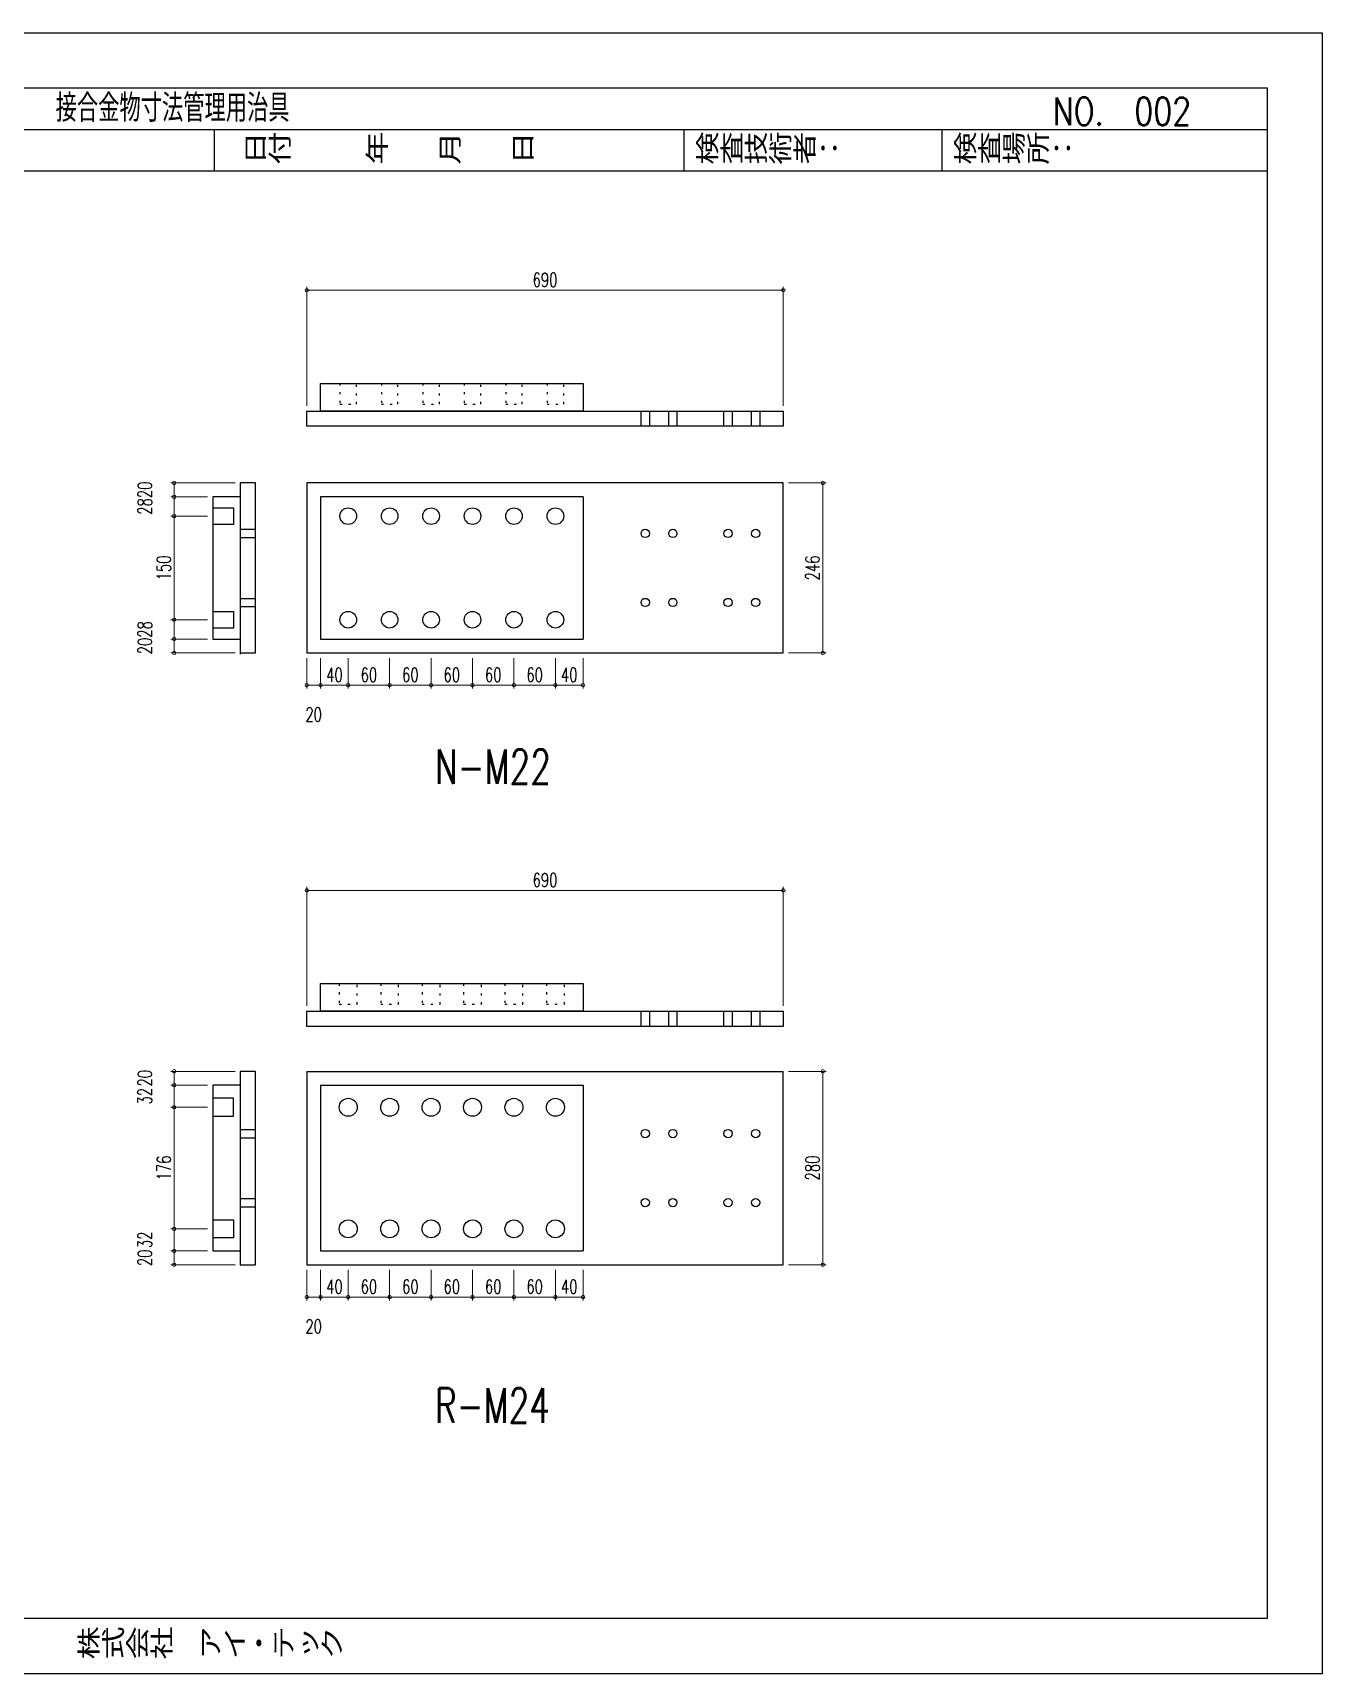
# Model space of a CAD drawing. Header units: millimetres. Extents: x 0 to 18796, y -11 to 7128.
# Drawn here: x 16929 to 18796, y 4763 to 7128 of the extents above; entities that cross this region are included whole.
import ezdxf

# ---------------------------------------------------------------- set-up
doc = ezdxf.new("R2010")
doc.units = ezdxf.units.MM
doc.header["$LTSCALE"] = 5
doc.linetypes.add('DOT', pattern=[2.5, 0.625, -1.875])
doc.layers.get('0').update_dxf_attribs({"color": 255})
doc.layers.get('DEFPOINTS').update_dxf_attribs({"color": 9})
for name, color, linetype in [('01', 7, 'Continuous'), ('LAYER6', 7, 'Continuous'), ('寸法', 4, 'Continuous'), ('溶接', 241, 'Continuous'), ('金物', 142, 'Continuous')]:
    doc.layers.add(name, color=color, linetype=linetype)
doc.styles.add('KANJI', font='simplex.shx', dxfattribs={"width": 0.7, "bigfont": 'extfont2.shx'})
doc.styles.get("Standard").update_dxf_attribs({"font": 'simplex.shx', "width": 0.7, "height": 2.5, "bigfont": '@extfont2.shx'})
doc.styles.add('SUNPOU', font='simplex.shx', dxfattribs={"width": 0.7, "bigfont": 'extfont2.shx'})
doc.styles.add('SUNPOU2', font='simplex.shx', dxfattribs={"width": 0.7, "height": 50, "bigfont": 'extfont2.shx'})
doc.dimstyles.new('S5', dxfattribs={"dimscale": 5, "dimtxt": 4, "dimasz": 1, "dimexe": 1, "dimexo": 1.5, "dimgap": 1, "dimtad": 1, "dimtxsty": 'KANJI', "dimblk": 'ORIGIN', "dimcen": 0, "dimclrd": 256, "dimclre": 256, "dimclrt": 256, "dimadec": 0, "dimazin": 0, "dimtfac": 1, "dimtmove": 2, "dimatfit": 2, "dimfxl": 1, "dimtolj": 2, "dimlwd": 5, "dimlwe": 5, "dimarcsym": 0})

# ---------------------------------------------------------------- blocks, each defined once
blk = doc.blocks.new('_Origin')
at = {"color": 0, "linetype": 'ByBlock', "lineweight": -2}
blk.add_line((0, 0), (-1, 0), dxfattribs=at)
blk.add_circle((0, 0), 0.5, dxfattribs=at)
blk = doc.blocks.new('*D424')
at = {"layer": 'DEFPOINTS', "color": 0, "transparency": 16777216}
for p in [(18015.5, 6476.1), (18015.5, 6230.1), (18072.8, 6230.1)]:
    blk.add_point(p, dxfattribs=at)
at = {"layer": '寸法', "linetype": 'Continuous', "lineweight": 5, "transparency": 16777216}
for p, q in [((18023, 6476.1), (18077.8, 6476.1)), ((18072.8, 6471.1), (18072.8, 6235.1)), ((18023, 6230.1), (18077.8, 6230.1))]:
    blk.add_line(p, q, dxfattribs=at)
at = {"layer": '寸法', "lineweight": 5, "transparency": 16777216, "xscale": 5, "yscale": 5, "zscale": 5}
for p, rotation in [((18072.8, 6476.1), 90), ((18072.8, 6230.1), 270)]:
    blk.add_blockref('_Origin', p, dxfattribs=dict(at, rotation=rotation))
at = {"layer": '寸法', "linetype": 'Continuous', "transparency": 16777216, "insert": (18057.8, 6353.1), "char_height": 20, "attachment_point": 5, "rotation": 90, "style": 'KANJI'}
blk.add_mtext('\\A2;246', dxfattribs=at)
blk = doc.blocks.new('*D425')
at = {"layer": 'DEFPOINTS', "color": 0, "transparency": 16777216}
for p in [(18015.5, 6755.1), (17325.5, 6580.2), (18015.5, 6580.2)]:
    blk.add_point(p, dxfattribs=at)
at = {"layer": '寸法', "linetype": 'Continuous', "lineweight": 5, "transparency": 16777216}
for p, q in [((17325.5, 6587.7), (17325.5, 6760.1)), ((17330.5, 6755.1), (18010.5, 6755.1)), ((18015.5, 6587.7), (18015.5, 6760.1))]:
    blk.add_line(p, q, dxfattribs=at)
at = {"layer": '寸法', "lineweight": 5, "transparency": 16777216, "xscale": 5, "yscale": 5, "zscale": 5, "rotation": 180}
blk.add_blockref('_Origin', (17325.5, 6755.1), dxfattribs=at)
at = {"layer": '寸法', "lineweight": 5, "transparency": 16777216, "xscale": 5, "yscale": 5, "zscale": 5}
blk.add_blockref('_Origin', (18015.5, 6755.1), dxfattribs=at)
at = {"layer": '寸法', "linetype": 'Continuous', "transparency": 16777216, "insert": (17670.5, 6770.1), "char_height": 20, "attachment_point": 5, "style": 'KANJI'}
blk.add_mtext('\\A2;690', dxfattribs=at)
blk = doc.blocks.new('*D426')
at = {"layer": 'DEFPOINTS', "color": 0, "transparency": 16777216}
for p in [(17133.5, 6250.1), (17189.3, 6250.1), (17229.3, 6230.1)]:
    blk.add_point(p, dxfattribs=at)
at = {"layer": '寸法', "linetype": 'Continuous', "lineweight": 5, "transparency": 16777216}
for p, q in [((17181.8, 6250.1), (17128.5, 6250.1)), ((17133.5, 6235.1), (17133.5, 6245.1)), ((17221.8, 6230.1), (17128.5, 6230.1))]:
    blk.add_line(p, q, dxfattribs=at)
at = {"layer": '寸法', "lineweight": 5, "transparency": 16777216, "xscale": 5, "yscale": 5, "zscale": 5}
for p, rotation in [((17133.5, 6250.1), 90), ((17133.5, 6230.1), 270)]:
    blk.add_blockref('_Origin', p, dxfattribs=dict(at, rotation=rotation))
at = {"layer": '寸法', "linetype": 'Continuous', "transparency": 16777216, "insert": (17091, 6240.1), "char_height": 20, "attachment_point": 5, "rotation": 90, "style": 'KANJI'}
blk.add_mtext('\\A2;20', dxfattribs=at)
blk = doc.blocks.new('*D427')
at = {"layer": 'DEFPOINTS', "color": 0, "transparency": 16777216}
for p in [(17133.5, 6278.1), (17189.3, 6278.1), (17189.3, 6250.1)]:
    blk.add_point(p, dxfattribs=at)
at = {"layer": '寸法', "linetype": 'Continuous', "lineweight": 5, "transparency": 16777216}
for p, q in [((17181.8, 6278.1), (17128.5, 6278.1)), ((17133.5, 6255.1), (17133.5, 6273.1)), ((17181.8, 6250.1), (17128.5, 6250.1))]:
    blk.add_line(p, q, dxfattribs=at)
at = {"layer": '寸法', "lineweight": 5, "transparency": 16777216, "xscale": 5, "yscale": 5, "zscale": 5}
for p, rotation in [((17133.5, 6278.1), 90), ((17133.5, 6250.1), 270)]:
    blk.add_blockref('_Origin', p, dxfattribs=dict(at, rotation=rotation))
at = {"layer": '寸法', "linetype": 'Continuous', "transparency": 16777216, "insert": (17091, 6264.1), "char_height": 20, "attachment_point": 5, "rotation": 90, "style": 'KANJI'}
blk.add_mtext('\\A2;28', dxfattribs=at)
blk = doc.blocks.new('*D428')
at = {"layer": 'DEFPOINTS', "color": 0, "transparency": 16777216}
for p in [(17133.5, 6428.1), (17189.3, 6428.1), (17189.3, 6278.1)]:
    blk.add_point(p, dxfattribs=at)
at = {"layer": '寸法', "linetype": 'Continuous', "lineweight": 5, "transparency": 16777216}
for p, q in [((17181.8, 6428.1), (17128.5, 6428.1)), ((17133.5, 6283.1), (17133.5, 6423.1)), ((17181.8, 6278.1), (17128.5, 6278.1))]:
    blk.add_line(p, q, dxfattribs=at)
at = {"layer": '寸法', "lineweight": 5, "transparency": 16777216, "xscale": 5, "yscale": 5, "zscale": 5}
for p, rotation in [((17133.5, 6428.1), 90), ((17133.5, 6278.1), 270)]:
    blk.add_blockref('_Origin', p, dxfattribs=dict(at, rotation=rotation))
at = {"layer": '寸法', "linetype": 'Continuous', "transparency": 16777216, "insert": (17118.5, 6353.1), "char_height": 20, "attachment_point": 5, "rotation": 90, "style": 'KANJI'}
blk.add_mtext('\\A2;150', dxfattribs=at)
blk = doc.blocks.new('*D429')
at = {"layer": 'DEFPOINTS', "color": 0, "transparency": 16777216}
for p in [(17133.5, 6456.1), (17189.3, 6456.1), (17189.3, 6428.1)]:
    blk.add_point(p, dxfattribs=at)
at = {"layer": '寸法', "linetype": 'Continuous', "lineweight": 5, "transparency": 16777216}
for p, q in [((17181.8, 6456.1), (17128.5, 6456.1)), ((17133.5, 6433.1), (17133.5, 6451.1)), ((17181.8, 6428.1), (17128.5, 6428.1))]:
    blk.add_line(p, q, dxfattribs=at)
at = {"layer": '寸法', "lineweight": 5, "transparency": 16777216, "xscale": 5, "yscale": 5, "zscale": 5}
for p, rotation in [((17133.5, 6456.1), 90), ((17133.5, 6428.1), 270)]:
    blk.add_blockref('_Origin', p, dxfattribs=dict(at, rotation=rotation))
at = {"layer": '寸法', "linetype": 'Continuous', "transparency": 16777216, "insert": (17091, 6442.1), "char_height": 20, "attachment_point": 5, "rotation": 90, "style": 'KANJI'}
blk.add_mtext('\\A2;28', dxfattribs=at)
blk = doc.blocks.new('*D430')
at = {"layer": 'DEFPOINTS', "color": 0, "transparency": 16777216}
for p in [(17133.5, 6476.1), (17229.3, 6476.1), (17189.3, 6456.1)]:
    blk.add_point(p, dxfattribs=at)
at = {"layer": '寸法', "linetype": 'Continuous', "lineweight": 5, "transparency": 16777216}
for p, q in [((17221.8, 6476.1), (17128.5, 6476.1)), ((17133.5, 6461.1), (17133.5, 6471.1)), ((17181.8, 6456.1), (17128.5, 6456.1))]:
    blk.add_line(p, q, dxfattribs=at)
at = {"layer": '寸法', "lineweight": 5, "transparency": 16777216, "xscale": 5, "yscale": 5, "zscale": 5}
for p, rotation in [((17133.5, 6476.1), 90), ((17133.5, 6456.1), 270)]:
    blk.add_blockref('_Origin', p, dxfattribs=dict(at, rotation=rotation))
at = {"layer": '寸法', "linetype": 'Continuous', "transparency": 16777216, "insert": (17091, 6466.1), "char_height": 20, "attachment_point": 5, "rotation": 90, "style": 'KANJI'}
blk.add_mtext('\\A2;20', dxfattribs=at)
blk = doc.blocks.new('*D431')
at = {"layer": 'DEFPOINTS', "color": 0, "transparency": 16777216}
for p in [(17345.5, 6230.1), (17385.5, 6230.1), (17385.5, 6183.4)]:
    blk.add_point(p, dxfattribs=at)
at = {"layer": '寸法', "linetype": 'Continuous', "lineweight": 5, "transparency": 16777216}
for p, q in [((17345.5, 6222.6), (17345.5, 6178.4)), ((17385.5, 6222.6), (17385.5, 6178.4)), ((17350.5, 6183.4), (17380.5, 6183.4))]:
    blk.add_line(p, q, dxfattribs=at)
at = {"layer": '寸法', "lineweight": 5, "transparency": 16777216, "xscale": 5, "yscale": 5, "zscale": 5, "rotation": 180}
blk.add_blockref('_Origin', (17345.5, 6183.4), dxfattribs=at)
at = {"layer": '寸法', "lineweight": 5, "transparency": 16777216, "xscale": 5, "yscale": 5, "zscale": 5}
blk.add_blockref('_Origin', (17385.5, 6183.4), dxfattribs=at)
at = {"layer": '寸法', "linetype": 'Continuous', "transparency": 16777216, "insert": (17365.5, 6198.4), "char_height": 20, "attachment_point": 5, "style": 'KANJI'}
blk.add_mtext('\\A2;40', dxfattribs=at)
blk = doc.blocks.new('*D432')
at = {"layer": 'DEFPOINTS', "color": 0, "transparency": 16777216}
for p in [(17385.5, 6230.1), (17445.5, 6230.1), (17445.5, 6183.4)]:
    blk.add_point(p, dxfattribs=at)
at = {"layer": '寸法', "linetype": 'Continuous', "lineweight": 5, "transparency": 16777216}
for p, q in [((17385.5, 6222.6), (17385.5, 6178.4)), ((17445.5, 6222.6), (17445.5, 6178.4)), ((17390.5, 6183.4), (17440.5, 6183.4))]:
    blk.add_line(p, q, dxfattribs=at)
at = {"layer": '寸法', "lineweight": 5, "transparency": 16777216, "xscale": 5, "yscale": 5, "zscale": 5, "rotation": 180}
blk.add_blockref('_Origin', (17385.5, 6183.4), dxfattribs=at)
at = {"layer": '寸法', "lineweight": 5, "transparency": 16777216, "xscale": 5, "yscale": 5, "zscale": 5}
blk.add_blockref('_Origin', (17445.5, 6183.4), dxfattribs=at)
at = {"layer": '寸法', "linetype": 'Continuous', "transparency": 16777216, "insert": (17415.5, 6198.4), "char_height": 20, "attachment_point": 5, "style": 'KANJI'}
blk.add_mtext('\\A2;60', dxfattribs=at)
blk = doc.blocks.new('*D433')
at = {"layer": 'DEFPOINTS', "color": 0, "transparency": 16777216}
for p in [(17445.5, 6230.1), (17505.5, 6230.1), (17505.5, 6183.4)]:
    blk.add_point(p, dxfattribs=at)
at = {"layer": '寸法', "linetype": 'Continuous', "lineweight": 5, "transparency": 16777216}
for p, q in [((17445.5, 6222.6), (17445.5, 6178.4)), ((17505.5, 6222.6), (17505.5, 6178.4)), ((17450.5, 6183.4), (17500.5, 6183.4))]:
    blk.add_line(p, q, dxfattribs=at)
at = {"layer": '寸法', "lineweight": 5, "transparency": 16777216, "xscale": 5, "yscale": 5, "zscale": 5, "rotation": 180}
blk.add_blockref('_Origin', (17445.5, 6183.4), dxfattribs=at)
at = {"layer": '寸法', "lineweight": 5, "transparency": 16777216, "xscale": 5, "yscale": 5, "zscale": 5}
blk.add_blockref('_Origin', (17505.5, 6183.4), dxfattribs=at)
at = {"layer": '寸法', "linetype": 'Continuous', "transparency": 16777216, "insert": (17475.5, 6198.4), "char_height": 20, "attachment_point": 5, "style": 'KANJI'}
blk.add_mtext('\\A2;60', dxfattribs=at)
blk = doc.blocks.new('*D434')
at = {"layer": 'DEFPOINTS', "color": 0, "transparency": 16777216}
for p in [(17505.5, 6230.1), (17565.5, 6230.1), (17565.5, 6183.4)]:
    blk.add_point(p, dxfattribs=at)
at = {"layer": '寸法', "linetype": 'Continuous', "lineweight": 5, "transparency": 16777216}
for p, q in [((17505.5, 6222.6), (17505.5, 6178.4)), ((17565.5, 6222.6), (17565.5, 6178.4)), ((17510.5, 6183.4), (17560.5, 6183.4))]:
    blk.add_line(p, q, dxfattribs=at)
at = {"layer": '寸法', "lineweight": 5, "transparency": 16777216, "xscale": 5, "yscale": 5, "zscale": 5, "rotation": 180}
blk.add_blockref('_Origin', (17505.5, 6183.4), dxfattribs=at)
at = {"layer": '寸法', "lineweight": 5, "transparency": 16777216, "xscale": 5, "yscale": 5, "zscale": 5}
blk.add_blockref('_Origin', (17565.5, 6183.4), dxfattribs=at)
at = {"layer": '寸法', "linetype": 'Continuous', "transparency": 16777216, "insert": (17535.5, 6198.4), "char_height": 20, "attachment_point": 5, "style": 'KANJI'}
blk.add_mtext('\\A2;60', dxfattribs=at)
blk = doc.blocks.new('*D435')
at = {"layer": 'DEFPOINTS', "color": 0, "transparency": 16777216}
for p in [(17565.5, 6230.1), (17625.5, 6230.1), (17625.5, 6183.4)]:
    blk.add_point(p, dxfattribs=at)
at = {"layer": '寸法', "linetype": 'Continuous', "lineweight": 5, "transparency": 16777216}
for p, q in [((17565.5, 6222.6), (17565.5, 6178.4)), ((17625.5, 6222.6), (17625.5, 6178.4)), ((17570.5, 6183.4), (17620.5, 6183.4))]:
    blk.add_line(p, q, dxfattribs=at)
at = {"layer": '寸法', "lineweight": 5, "transparency": 16777216, "xscale": 5, "yscale": 5, "zscale": 5, "rotation": 180}
blk.add_blockref('_Origin', (17565.5, 6183.4), dxfattribs=at)
at = {"layer": '寸法', "lineweight": 5, "transparency": 16777216, "xscale": 5, "yscale": 5, "zscale": 5}
blk.add_blockref('_Origin', (17625.5, 6183.4), dxfattribs=at)
at = {"layer": '寸法', "linetype": 'Continuous', "transparency": 16777216, "insert": (17595.5, 6198.4), "char_height": 20, "attachment_point": 5, "style": 'KANJI'}
blk.add_mtext('\\A2;60', dxfattribs=at)
blk = doc.blocks.new('*D436')
at = {"layer": 'DEFPOINTS', "color": 0, "transparency": 16777216}
for p in [(17625.5, 6230.1), (17685.5, 6230.1), (17685.5, 6183.4)]:
    blk.add_point(p, dxfattribs=at)
at = {"layer": '寸法', "linetype": 'Continuous', "lineweight": 5, "transparency": 16777216}
for p, q in [((17625.5, 6222.6), (17625.5, 6178.4)), ((17685.5, 6222.6), (17685.5, 6178.4)), ((17630.5, 6183.4), (17680.5, 6183.4))]:
    blk.add_line(p, q, dxfattribs=at)
at = {"layer": '寸法', "lineweight": 5, "transparency": 16777216, "xscale": 5, "yscale": 5, "zscale": 5, "rotation": 180}
blk.add_blockref('_Origin', (17625.5, 6183.4), dxfattribs=at)
at = {"layer": '寸法', "lineweight": 5, "transparency": 16777216, "xscale": 5, "yscale": 5, "zscale": 5}
blk.add_blockref('_Origin', (17685.5, 6183.4), dxfattribs=at)
at = {"layer": '寸法', "linetype": 'Continuous', "transparency": 16777216, "insert": (17655.5, 6198.4), "char_height": 20, "attachment_point": 5, "style": 'KANJI'}
blk.add_mtext('\\A2;60', dxfattribs=at)
blk = doc.blocks.new('*D437')
at = {"layer": 'DEFPOINTS', "color": 0, "transparency": 16777216}
for p in [(17685.5, 6230.1), (17725.5, 6230.1), (17725.5, 6183.4)]:
    blk.add_point(p, dxfattribs=at)
at = {"layer": '寸法', "linetype": 'Continuous', "lineweight": 5, "transparency": 16777216}
for p, q in [((17685.5, 6222.6), (17685.5, 6178.4)), ((17725.5, 6222.6), (17725.5, 6178.4)), ((17690.5, 6183.4), (17720.5, 6183.4))]:
    blk.add_line(p, q, dxfattribs=at)
at = {"layer": '寸法', "lineweight": 5, "transparency": 16777216, "xscale": 5, "yscale": 5, "zscale": 5, "rotation": 180}
blk.add_blockref('_Origin', (17685.5, 6183.4), dxfattribs=at)
at = {"layer": '寸法', "lineweight": 5, "transparency": 16777216, "xscale": 5, "yscale": 5, "zscale": 5}
blk.add_blockref('_Origin', (17725.5, 6183.4), dxfattribs=at)
at = {"layer": '寸法', "linetype": 'Continuous', "transparency": 16777216, "insert": (17705.5, 6198.4), "char_height": 20, "attachment_point": 5, "style": 'KANJI'}
blk.add_mtext('\\A2;40', dxfattribs=at)
blk = doc.blocks.new('*D438')
at = {"layer": 'DEFPOINTS', "color": 0, "transparency": 16777216}
for p in [(17325.5, 6230.1), (17345.5, 6230.1), (17345.5, 6183.4)]:
    blk.add_point(p, dxfattribs=at)
at = {"layer": '寸法', "linetype": 'Continuous', "lineweight": 5, "transparency": 16777216}
for p, q in [((17325.5, 6222.6), (17325.5, 6178.4)), ((17345.5, 6222.6), (17345.5, 6178.4)), ((17330.5, 6183.4), (17340.5, 6183.4))]:
    blk.add_line(p, q, dxfattribs=at)
at = {"layer": '寸法', "lineweight": 5, "transparency": 16777216, "xscale": 5, "yscale": 5, "zscale": 5, "rotation": 180}
blk.add_blockref('_Origin', (17325.5, 6183.4), dxfattribs=at)
at = {"layer": '寸法', "lineweight": 5, "transparency": 16777216, "xscale": 5, "yscale": 5, "zscale": 5}
blk.add_blockref('_Origin', (17345.5, 6183.4), dxfattribs=at)
at = {"layer": '寸法', "linetype": 'Continuous', "transparency": 16777216, "insert": (17335.5, 6140.9), "char_height": 20, "attachment_point": 5, "style": 'KANJI'}
blk.add_mtext('\\A2;20', dxfattribs=at)
blk = doc.blocks.new('*D439')
at = {"layer": 'DEFPOINTS', "color": 0, "transparency": 16777216}
for p in [(17345.5, 5344.3), (17385.5, 5344.3), (17385.5, 5297.6)]:
    blk.add_point(p, dxfattribs=at)
at = {"layer": '寸法', "linetype": 'Continuous', "lineweight": 5, "transparency": 16777216}
for p, q in [((17345.5, 5336.8), (17345.5, 5292.6)), ((17385.5, 5336.8), (17385.5, 5292.6)), ((17350.5, 5297.6), (17380.5, 5297.6))]:
    blk.add_line(p, q, dxfattribs=at)
at = {"layer": '寸法', "lineweight": 5, "transparency": 16777216, "xscale": 5, "yscale": 5, "zscale": 5, "rotation": 180}
blk.add_blockref('_Origin', (17345.5, 5297.6), dxfattribs=at)
at = {"layer": '寸法', "lineweight": 5, "transparency": 16777216, "xscale": 5, "yscale": 5, "zscale": 5}
blk.add_blockref('_Origin', (17385.5, 5297.6), dxfattribs=at)
at = {"layer": '寸法', "linetype": 'Continuous', "transparency": 16777216, "insert": (17365.5, 5312.6), "char_height": 20, "attachment_point": 5, "style": 'KANJI'}
blk.add_mtext('\\A2;40', dxfattribs=at)
blk = doc.blocks.new('*D440')
at = {"layer": 'DEFPOINTS', "color": 0, "transparency": 16777216}
for p in [(17385.5, 5344.3), (17445.5, 5344.3), (17445.5, 5297.6)]:
    blk.add_point(p, dxfattribs=at)
at = {"layer": '寸法', "linetype": 'Continuous', "lineweight": 5, "transparency": 16777216}
for p, q in [((17385.5, 5336.8), (17385.5, 5292.6)), ((17445.5, 5336.8), (17445.5, 5292.6)), ((17390.5, 5297.6), (17440.5, 5297.6))]:
    blk.add_line(p, q, dxfattribs=at)
at = {"layer": '寸法', "lineweight": 5, "transparency": 16777216, "xscale": 5, "yscale": 5, "zscale": 5, "rotation": 180}
blk.add_blockref('_Origin', (17385.5, 5297.6), dxfattribs=at)
at = {"layer": '寸法', "lineweight": 5, "transparency": 16777216, "xscale": 5, "yscale": 5, "zscale": 5}
blk.add_blockref('_Origin', (17445.5, 5297.6), dxfattribs=at)
at = {"layer": '寸法', "linetype": 'Continuous', "transparency": 16777216, "insert": (17415.5, 5312.6), "char_height": 20, "attachment_point": 5, "style": 'KANJI'}
blk.add_mtext('\\A2;60', dxfattribs=at)
blk = doc.blocks.new('*D441')
at = {"layer": 'DEFPOINTS', "color": 0, "transparency": 16777216}
for p in [(17445.5, 5344.3), (17505.5, 5344.3), (17505.5, 5297.6)]:
    blk.add_point(p, dxfattribs=at)
at = {"layer": '寸法', "linetype": 'Continuous', "lineweight": 5, "transparency": 16777216}
for p, q in [((17445.5, 5336.8), (17445.5, 5292.6)), ((17505.5, 5336.8), (17505.5, 5292.6)), ((17450.5, 5297.6), (17500.5, 5297.6))]:
    blk.add_line(p, q, dxfattribs=at)
at = {"layer": '寸法', "lineweight": 5, "transparency": 16777216, "xscale": 5, "yscale": 5, "zscale": 5, "rotation": 180}
blk.add_blockref('_Origin', (17445.5, 5297.6), dxfattribs=at)
at = {"layer": '寸法', "lineweight": 5, "transparency": 16777216, "xscale": 5, "yscale": 5, "zscale": 5}
blk.add_blockref('_Origin', (17505.5, 5297.6), dxfattribs=at)
at = {"layer": '寸法', "linetype": 'Continuous', "transparency": 16777216, "insert": (17475.5, 5312.6), "char_height": 20, "attachment_point": 5, "style": 'KANJI'}
blk.add_mtext('\\A2;60', dxfattribs=at)
blk = doc.blocks.new('*D442')
at = {"layer": 'DEFPOINTS', "color": 0, "transparency": 16777216}
for p in [(17505.5, 5344.3), (17565.5, 5344.3), (17565.5, 5297.6)]:
    blk.add_point(p, dxfattribs=at)
at = {"layer": '寸法', "linetype": 'Continuous', "lineweight": 5, "transparency": 16777216}
for p, q in [((17505.5, 5336.8), (17505.5, 5292.6)), ((17565.5, 5336.8), (17565.5, 5292.6)), ((17510.5, 5297.6), (17560.5, 5297.6))]:
    blk.add_line(p, q, dxfattribs=at)
at = {"layer": '寸法', "lineweight": 5, "transparency": 16777216, "xscale": 5, "yscale": 5, "zscale": 5, "rotation": 180}
blk.add_blockref('_Origin', (17505.5, 5297.6), dxfattribs=at)
at = {"layer": '寸法', "lineweight": 5, "transparency": 16777216, "xscale": 5, "yscale": 5, "zscale": 5}
blk.add_blockref('_Origin', (17565.5, 5297.6), dxfattribs=at)
at = {"layer": '寸法', "linetype": 'Continuous', "transparency": 16777216, "insert": (17535.5, 5312.6), "char_height": 20, "attachment_point": 5, "style": 'KANJI'}
blk.add_mtext('\\A2;60', dxfattribs=at)
blk = doc.blocks.new('*D443')
at = {"layer": 'DEFPOINTS', "color": 0, "transparency": 16777216}
for p in [(17565.5, 5344.3), (17625.5, 5344.3), (17625.5, 5297.6)]:
    blk.add_point(p, dxfattribs=at)
at = {"layer": '寸法', "linetype": 'Continuous', "lineweight": 5, "transparency": 16777216}
for p, q in [((17565.5, 5336.8), (17565.5, 5292.6)), ((17625.5, 5336.8), (17625.5, 5292.6)), ((17570.5, 5297.6), (17620.5, 5297.6))]:
    blk.add_line(p, q, dxfattribs=at)
at = {"layer": '寸法', "lineweight": 5, "transparency": 16777216, "xscale": 5, "yscale": 5, "zscale": 5, "rotation": 180}
blk.add_blockref('_Origin', (17565.5, 5297.6), dxfattribs=at)
at = {"layer": '寸法', "lineweight": 5, "transparency": 16777216, "xscale": 5, "yscale": 5, "zscale": 5}
blk.add_blockref('_Origin', (17625.5, 5297.6), dxfattribs=at)
at = {"layer": '寸法', "linetype": 'Continuous', "transparency": 16777216, "insert": (17595.5, 5312.6), "char_height": 20, "attachment_point": 5, "style": 'KANJI'}
blk.add_mtext('\\A2;60', dxfattribs=at)
blk = doc.blocks.new('*D444')
at = {"layer": 'DEFPOINTS', "color": 0, "transparency": 16777216}
for p in [(17625.5, 5344.3), (17685.5, 5344.3), (17685.5, 5297.6)]:
    blk.add_point(p, dxfattribs=at)
at = {"layer": '寸法', "linetype": 'Continuous', "lineweight": 5, "transparency": 16777216}
for p, q in [((17625.5, 5336.8), (17625.5, 5292.6)), ((17685.5, 5336.8), (17685.5, 5292.6)), ((17630.5, 5297.6), (17680.5, 5297.6))]:
    blk.add_line(p, q, dxfattribs=at)
at = {"layer": '寸法', "lineweight": 5, "transparency": 16777216, "xscale": 5, "yscale": 5, "zscale": 5, "rotation": 180}
blk.add_blockref('_Origin', (17625.5, 5297.6), dxfattribs=at)
at = {"layer": '寸法', "lineweight": 5, "transparency": 16777216, "xscale": 5, "yscale": 5, "zscale": 5}
blk.add_blockref('_Origin', (17685.5, 5297.6), dxfattribs=at)
at = {"layer": '寸法', "linetype": 'Continuous', "transparency": 16777216, "insert": (17655.5, 5312.6), "char_height": 20, "attachment_point": 5, "style": 'KANJI'}
blk.add_mtext('\\A2;60', dxfattribs=at)
blk = doc.blocks.new('*D445')
at = {"layer": 'DEFPOINTS', "color": 0, "transparency": 16777216}
for p in [(17685.5, 5344.3), (17725.5, 5344.3), (17725.5, 5297.6)]:
    blk.add_point(p, dxfattribs=at)
at = {"layer": '寸法', "linetype": 'Continuous', "lineweight": 5, "transparency": 16777216}
for p, q in [((17685.5, 5336.8), (17685.5, 5292.6)), ((17725.5, 5336.8), (17725.5, 5292.6)), ((17690.5, 5297.6), (17720.5, 5297.6))]:
    blk.add_line(p, q, dxfattribs=at)
at = {"layer": '寸法', "lineweight": 5, "transparency": 16777216, "xscale": 5, "yscale": 5, "zscale": 5, "rotation": 180}
blk.add_blockref('_Origin', (17685.5, 5297.6), dxfattribs=at)
at = {"layer": '寸法', "lineweight": 5, "transparency": 16777216, "xscale": 5, "yscale": 5, "zscale": 5}
blk.add_blockref('_Origin', (17725.5, 5297.6), dxfattribs=at)
at = {"layer": '寸法', "linetype": 'Continuous', "transparency": 16777216, "insert": (17705.5, 5312.6), "char_height": 20, "attachment_point": 5, "style": 'KANJI'}
blk.add_mtext('\\A2;40', dxfattribs=at)
blk = doc.blocks.new('*D446')
at = {"layer": 'DEFPOINTS', "color": 0, "transparency": 16777216}
for p in [(17325.5, 5344.3), (17345.5, 5344.3), (17345.5, 5297.6)]:
    blk.add_point(p, dxfattribs=at)
at = {"layer": '寸法', "linetype": 'Continuous', "lineweight": 5, "transparency": 16777216}
for p, q in [((17325.5, 5336.8), (17325.5, 5292.6)), ((17345.5, 5336.8), (17345.5, 5292.6)), ((17330.5, 5297.6), (17340.5, 5297.6))]:
    blk.add_line(p, q, dxfattribs=at)
at = {"layer": '寸法', "lineweight": 5, "transparency": 16777216, "xscale": 5, "yscale": 5, "zscale": 5, "rotation": 180}
blk.add_blockref('_Origin', (17325.5, 5297.6), dxfattribs=at)
at = {"layer": '寸法', "lineweight": 5, "transparency": 16777216, "xscale": 5, "yscale": 5, "zscale": 5}
blk.add_blockref('_Origin', (17345.5, 5297.6), dxfattribs=at)
at = {"layer": '寸法', "linetype": 'Continuous', "transparency": 16777216, "insert": (17335.5, 5255.1), "char_height": 20, "attachment_point": 5, "style": 'KANJI'}
blk.add_mtext('\\A2;20', dxfattribs=at)
blk = doc.blocks.new('*D456')
at = {"layer": 'DEFPOINTS', "color": 0, "transparency": 16777216}
for p in [(18015.5, 5886.3), (17325.5, 5711.4), (18015.5, 5711.4)]:
    blk.add_point(p, dxfattribs=at)
at = {"layer": '寸法', "linetype": 'Continuous', "lineweight": 5, "transparency": 16777216}
for p, q in [((17325.5, 5718.9), (17325.5, 5891.3)), ((18015.5, 5718.9), (18015.5, 5891.3)), ((17330.5, 5886.3), (18010.5, 5886.3))]:
    blk.add_line(p, q, dxfattribs=at)
at = {"layer": '寸法', "lineweight": 5, "transparency": 16777216, "xscale": 5, "yscale": 5, "zscale": 5, "rotation": 180}
blk.add_blockref('_Origin', (17325.5, 5886.3), dxfattribs=at)
at = {"layer": '寸法', "lineweight": 5, "transparency": 16777216, "xscale": 5, "yscale": 5, "zscale": 5}
blk.add_blockref('_Origin', (18015.5, 5886.3), dxfattribs=at)
at = {"layer": '寸法', "linetype": 'Continuous', "transparency": 16777216, "insert": (17670.5, 5901.3), "char_height": 20, "attachment_point": 5, "style": 'KANJI'}
blk.add_mtext('\\A2;690', dxfattribs=at)
blk = doc.blocks.new('*D458')
at = {"layer": 'DEFPOINTS', "color": 0, "transparency": 16777216}
for p in [(18015.5, 5624.3), (18015.5, 5344.3), (18072.8, 5344.3)]:
    blk.add_point(p, dxfattribs=at)
at = {"layer": '寸法', "linetype": 'Continuous', "lineweight": 5, "transparency": 16777216}
for p, q in [((18023, 5624.3), (18077.8, 5624.3)), ((18072.8, 5619.3), (18072.8, 5349.3)), ((18023, 5344.3), (18077.8, 5344.3))]:
    blk.add_line(p, q, dxfattribs=at)
at = {"layer": '寸法', "lineweight": 5, "transparency": 16777216, "xscale": 5, "yscale": 5, "zscale": 5}
for p, rotation in [((18072.8, 5624.3), 90), ((18072.8, 5344.3), 270)]:
    blk.add_blockref('_Origin', p, dxfattribs=dict(at, rotation=rotation))
at = {"layer": '寸法', "linetype": 'Continuous', "transparency": 16777216, "insert": (18057.8, 5484.3), "char_height": 20, "attachment_point": 5, "rotation": 90, "style": 'KANJI'}
blk.add_mtext('\\A2;280', dxfattribs=at)
blk = doc.blocks.new('*D459')
at = {"layer": 'DEFPOINTS', "color": 0, "transparency": 16777216}
for p in [(17133.5, 5364.3), (17189.3, 5364.3), (17229.3, 5344.3)]:
    blk.add_point(p, dxfattribs=at)
at = {"layer": '寸法', "linetype": 'Continuous', "lineweight": 5, "transparency": 16777216}
for p, q in [((17181.8, 5364.3), (17128.5, 5364.3)), ((17133.5, 5349.3), (17133.5, 5359.3)), ((17221.8, 5344.3), (17128.5, 5344.3))]:
    blk.add_line(p, q, dxfattribs=at)
at = {"layer": '寸法', "lineweight": 5, "transparency": 16777216, "xscale": 5, "yscale": 5, "zscale": 5}
for p, rotation in [((17133.5, 5364.3), 90), ((17133.5, 5344.3), 270)]:
    blk.add_blockref('_Origin', p, dxfattribs=dict(at, rotation=rotation))
at = {"layer": '寸法', "linetype": 'Continuous', "transparency": 16777216, "insert": (17091, 5354.3), "char_height": 20, "attachment_point": 5, "rotation": 90, "style": 'KANJI'}
blk.add_mtext('\\A2;20', dxfattribs=at)
blk = doc.blocks.new('*D460')
at = {"layer": 'DEFPOINTS', "color": 0, "transparency": 16777216}
for p in [(17133.5, 5396.3), (17189.3, 5396.3), (17189.3, 5364.3)]:
    blk.add_point(p, dxfattribs=at)
at = {"layer": '寸法', "linetype": 'Continuous', "lineweight": 5, "transparency": 16777216}
for p, q in [((17181.8, 5396.3), (17128.5, 5396.3)), ((17133.5, 5369.3), (17133.5, 5391.3)), ((17181.8, 5364.3), (17128.5, 5364.3))]:
    blk.add_line(p, q, dxfattribs=at)
at = {"layer": '寸法', "lineweight": 5, "transparency": 16777216, "xscale": 5, "yscale": 5, "zscale": 5}
for p, rotation in [((17133.5, 5396.3), 90), ((17133.5, 5364.3), 270)]:
    blk.add_blockref('_Origin', p, dxfattribs=dict(at, rotation=rotation))
at = {"layer": '寸法', "linetype": 'Continuous', "transparency": 16777216, "insert": (17091, 5380.3), "char_height": 20, "attachment_point": 5, "rotation": 90, "style": 'KANJI'}
blk.add_mtext('\\A2;32', dxfattribs=at)
blk = doc.blocks.new('*D461')
at = {"layer": 'DEFPOINTS', "color": 0, "transparency": 16777216}
for p in [(17133.5, 5572.3), (17189.3, 5572.3), (17189.3, 5396.3)]:
    blk.add_point(p, dxfattribs=at)
at = {"layer": '寸法', "linetype": 'Continuous', "lineweight": 5, "transparency": 16777216}
for p, q in [((17181.8, 5572.3), (17128.5, 5572.3)), ((17133.5, 5401.3), (17133.5, 5567.3)), ((17181.8, 5396.3), (17128.5, 5396.3))]:
    blk.add_line(p, q, dxfattribs=at)
at = {"layer": '寸法', "lineweight": 5, "transparency": 16777216, "xscale": 5, "yscale": 5, "zscale": 5}
for p, rotation in [((17133.5, 5572.3), 90), ((17133.5, 5396.3), 270)]:
    blk.add_blockref('_Origin', p, dxfattribs=dict(at, rotation=rotation))
at = {"layer": '寸法', "linetype": 'Continuous', "transparency": 16777216, "insert": (17118.5, 5484.3), "char_height": 20, "attachment_point": 5, "rotation": 90, "style": 'KANJI'}
blk.add_mtext('\\A2;176', dxfattribs=at)
blk = doc.blocks.new('*D462')
at = {"layer": 'DEFPOINTS', "color": 0, "transparency": 16777216}
for p in [(17133.5, 5604.3), (17189.3, 5604.3), (17189.3, 5572.3)]:
    blk.add_point(p, dxfattribs=at)
at = {"layer": '寸法', "linetype": 'Continuous', "lineweight": 5, "transparency": 16777216}
for p, q in [((17181.8, 5604.3), (17128.5, 5604.3)), ((17133.5, 5577.3), (17133.5, 5599.3)), ((17181.8, 5572.3), (17128.5, 5572.3))]:
    blk.add_line(p, q, dxfattribs=at)
at = {"layer": '寸法', "lineweight": 5, "transparency": 16777216, "xscale": 5, "yscale": 5, "zscale": 5}
for p, rotation in [((17133.5, 5604.3), 90), ((17133.5, 5572.3), 270)]:
    blk.add_blockref('_Origin', p, dxfattribs=dict(at, rotation=rotation))
at = {"layer": '寸法', "linetype": 'Continuous', "transparency": 16777216, "insert": (17091, 5588.3), "char_height": 20, "attachment_point": 5, "rotation": 90, "style": 'KANJI'}
blk.add_mtext('\\A2;32', dxfattribs=at)
blk = doc.blocks.new('*D463')
at = {"layer": 'DEFPOINTS', "color": 0, "transparency": 16777216}
for p in [(17133.5, 5624.3), (17229.3, 5624.3), (17189.3, 5604.3)]:
    blk.add_point(p, dxfattribs=at)
at = {"layer": '寸法', "linetype": 'Continuous', "lineweight": 5, "transparency": 16777216}
for p, q in [((17221.8, 5624.3), (17128.5, 5624.3)), ((17133.5, 5609.3), (17133.5, 5619.3)), ((17181.8, 5604.3), (17128.5, 5604.3))]:
    blk.add_line(p, q, dxfattribs=at)
at = {"layer": '寸法', "lineweight": 5, "transparency": 16777216, "xscale": 5, "yscale": 5, "zscale": 5}
for p, rotation in [((17133.5, 5624.3), 90), ((17133.5, 5604.3), 270)]:
    blk.add_blockref('_Origin', p, dxfattribs=dict(at, rotation=rotation))
at = {"layer": '寸法', "linetype": 'Continuous', "transparency": 16777216, "insert": (17091, 5614.3), "char_height": 20, "attachment_point": 5, "rotation": 90, "style": 'KANJI'}
blk.add_mtext('\\A2;20', dxfattribs=at)

msp = doc.modelspace()

# ---------------------------------------------------------------- linework, layer by layer
at = {"linetype": 'Continuous', "lineweight": -3}
for p, q in [((15512, 6988), (18716, 6988)), ((17192, 6928), (17192, 6988)), ((17872, 6928), (17872, 6988)), ((18245.301, 6928), (18245.301, 6988)), ((15512, 6928), (18716, 6928))]:
    msp.add_line(p, q, dxfattribs=at)
for points in [[(15432, 7128), (18796, 7128), (18796, 4752), (15432, 4752)], [(15512, 7048), (18716, 7048), (18716, 4832), (15512, 4832)]]:
    msp.add_lwpolyline(points, close=True, dxfattribs=at)
at = {"layer": '01', "linetype": 'DOT'}
for p, q in [((17373.532, 6620.211), (17373.532, 6590.211)), ((17397.532, 6590.211), (17397.532, 6620.211)), ((17433.532, 6620.211), (17433.532, 6590.211)), ((17457.532, 6590.211), (17457.532, 6620.211)), ((17493.532, 6620.211), (17493.532, 6590.211)), ((17517.532, 6590.211), (17517.532, 6620.211)), ((17553.532, 6620.211), (17553.532, 6590.211)), ((17577.532, 6590.211), (17577.532, 6620.211)), ((17613.532, 6620.211), (17613.532, 6590.211)), ((17637.532, 6590.211), (17637.532, 6620.211)), ((17673.532, 6620.211), (17673.532, 6590.211)), ((17697.532, 6590.211), (17697.532, 6620.211)), ((17373.532, 6590.211), (17397.532, 6590.211)), ((17433.532, 6590.211), (17457.532, 6590.211)), ((17493.532, 6590.211), (17517.532, 6590.211)), ((17553.532, 6590.211), (17577.532, 6590.211)), ((17613.532, 6590.211), (17637.532, 6590.211)), ((17673.532, 6590.211), (17697.532, 6590.211)), ((17372.532, 5751.393), (17372.532, 5721.393)), ((17398.532, 5721.393), (17398.532, 5751.393)), ((17432.532, 5751.393), (17432.532, 5721.393)), ((17458.532, 5721.393), (17458.532, 5751.393)), ((17492.532, 5751.393), (17492.532, 5721.393)), ((17518.532, 5721.393), (17518.532, 5751.393)), ((17552.532, 5751.393), (17552.532, 5721.393)), ((17578.532, 5721.393), (17578.532, 5751.393)), ((17612.532, 5751.393), (17612.532, 5721.393)), ((17638.532, 5721.393), (17638.532, 5751.393)), ((17672.532, 5751.393), (17672.532, 5721.393)), ((17698.532, 5721.393), (17698.532, 5751.393)), ((17372.532, 5721.393), (17398.532, 5721.393)), ((17432.532, 5721.393), (17458.532, 5721.393)), ((17492.532, 5721.393), (17518.532, 5721.393)), ((17552.532, 5721.393), (17578.532, 5721.393)), ((17612.532, 5721.393), (17638.532, 5721.393)), ((17672.532, 5721.393), (17698.532, 5721.393))]:
    msp.add_line(p, q, dxfattribs=at)
at = {"layer": '01', "linetype": 'Continuous'}
for p, q in [((17809.532, 6558.211), (17809.532, 6580.211)), ((17821.532, 6580.211), (17821.532, 6558.211)), ((17849.532, 6558.211), (17849.532, 6580.211)), ((17861.532, 6580.211), (17861.532, 6558.211)), ((17929.532, 6558.211), (17929.532, 6580.211)), ((17941.532, 6580.211), (17941.532, 6558.211)), ((17969.532, 6558.211), (17969.532, 6580.211)), ((17981.532, 6580.211), (17981.532, 6558.211)), ((17189.307, 6440.076), (17219.307, 6440.076)), ((17219.307, 6440.076), (17219.307, 6416.076)), ((17219.307, 6416.076), (17189.307, 6416.076)), ((17229.307, 6409.076), (17251.307, 6409.076)), ((17229.307, 6397.076), (17251.307, 6397.076)), ((17229.307, 6309.076), (17251.307, 6309.076)), ((17229.307, 6297.076), (17251.307, 6297.076)), ((17189.307, 6290.076), (17219.307, 6290.076)), ((17219.307, 6290.076), (17219.307, 6266.076)), ((17219.307, 6266.076), (17189.307, 6266.076)), ((17809.532, 5689.393), (17809.532, 5711.393)), ((17821.532, 5711.393), (17821.532, 5689.393)), ((17849.532, 5689.393), (17849.532, 5711.393)), ((17861.532, 5711.393), (17861.532, 5689.393)), ((17929.532, 5689.393), (17929.532, 5711.393)), ((17941.532, 5711.393), (17941.532, 5689.393)), ((17969.532, 5689.393), (17969.532, 5711.393)), ((17981.532, 5711.393), (17981.532, 5689.393)), ((17219.307, 5585.258), (17189.307, 5585.258)), ((17219.307, 5559.258), (17219.307, 5585.258)), ((17189.307, 5559.258), (17219.307, 5559.258)), ((17229.307, 5540.258), (17251.307, 5540.258)), ((17229.307, 5528.258), (17251.307, 5528.258)), ((17229.307, 5440.258), (17251.307, 5440.258)), ((17229.307, 5428.258), (17251.307, 5428.258)), ((17189.307, 5409.258), (17219.307, 5409.258)), ((17219.307, 5409.258), (17219.307, 5383.258)), ((17219.307, 5383.258), (17189.307, 5383.258))]:
    msp.add_line(p, q, dxfattribs=at)
at = {"layer": '溶接', "linetype": 'Continuous'}
for p, q in [((17345.532, 6580.211), (17345.532, 6620.211)), ((17345.532, 6620.211), (17725.532, 6620.211)), ((17725.532, 6620.211), (17725.532, 6580.211)), ((17325.532, 6580.211), (18015.532, 6580.211)), ((17325.532, 6558.211), (17325.532, 6580.211)), ((17725.532, 6580.211), (17345.532, 6580.211)), ((18015.532, 6580.211), (18015.532, 6558.211)), ((18015.532, 6558.211), (17325.532, 6558.211)), ((17251.307, 6476.076), (17229.307, 6476.076)), ((17229.307, 6476.076), (17229.307, 6228.076)), ((17251.307, 6230.076), (17251.307, 6476.076)), ((18015.532, 6476.076), (17325.532, 6476.076)), ((17325.532, 6476.076), (17325.532, 6230.076)), ((18015.532, 6230.076), (18015.532, 6476.076)), ((17229.307, 6456.076), (17189.307, 6456.076)), ((17189.307, 6456.076), (17189.307, 6250.076)), ((17345.532, 6456.076), (17345.532, 6250.076)), ((17725.532, 6456.076), (17345.532, 6456.076)), ((17725.532, 6456.076), (17725.532, 6250.076)), ((17189.307, 6250.076), (17229.307, 6250.076)), ((17345.532, 6250.076), (17725.532, 6250.076)), ((17229.307, 6230.076), (17251.307, 6230.076)), ((17325.532, 6230.076), (18015.532, 6230.076)), ((17345.532, 5711.393), (17345.532, 5751.393)), ((17345.532, 5751.393), (17725.532, 5751.393)), ((17725.532, 5751.393), (17725.532, 5711.393)), ((17325.532, 5711.393), (18015.532, 5711.393)), ((17325.532, 5689.393), (17325.532, 5711.393)), ((17725.532, 5711.393), (17345.532, 5711.393)), ((18015.532, 5711.393), (18015.532, 5689.393)), ((18015.532, 5689.393), (17325.532, 5689.393)), ((17251.307, 5624.258), (17229.307, 5624.258)), ((17229.307, 5624.258), (17229.307, 5344.258)), ((17251.307, 5344.258), (17251.307, 5624.258)), ((17325.532, 5624.258), (17325.532, 5344.258)), ((17325.532, 5624.258), (18015.532, 5624.258)), ((18015.532, 5344.258), (18015.532, 5624.258)), ((17229.307, 5604.258), (17189.307, 5604.258)), ((17189.307, 5604.258), (17189.307, 5364.258)), ((17345.532, 5604.258), (17345.532, 5364.258)), ((17345.532, 5604.258), (17725.532, 5604.258)), ((17725.532, 5604.258), (17725.532, 5364.258)), ((17189.307, 5364.258), (17229.307, 5364.258)), ((17345.532, 5364.258), (17725.532, 5364.258)), ((17229.307, 5344.258), (17251.307, 5344.258)), ((17325.532, 5344.258), (18015.532, 5344.258))]:
    msp.add_line(p, q, dxfattribs=at)
for centre, radius in [((17385.532, 6428.076), 12), ((17385.532, 6428.076), 12), ((17445.532, 6428.076), 12), ((17505.532, 6428.076), 12), ((17565.532, 6428.076), 12), ((17625.532, 6428.076), 12), ((17685.532, 6428.076), 12), ((17815.532, 6403.076), 6), ((17855.532, 6403.076), 6), ((17935.532, 6403.076), 6), ((17975.532, 6403.076), 6), ((17815.532, 6303.076), 6), ((17855.532, 6303.076), 6), ((17935.532, 6303.076), 6), ((17975.532, 6303.076), 6), ((17385.532, 6278.076), 12), ((17385.532, 6278.076), 12), ((17445.532, 6278.076), 12), ((17505.532, 6278.076), 12), ((17565.532, 6278.076), 12), ((17625.532, 6278.076), 12), ((17685.532, 6278.076), 12), ((17385.532, 5572.258), 13), ((17445.532, 5572.258), 13), ((17505.532, 5572.258), 13), ((17565.532, 5572.258), 13), ((17625.532, 5572.258), 13), ((17685.532, 5572.258), 13), ((17815.532, 5534.258), 6), ((17855.532, 5534.258), 6), ((17935.532, 5534.258), 6), ((17975.532, 5534.258), 6), ((17815.532, 5434.258), 6), ((17855.532, 5434.258), 6), ((17935.532, 5434.258), 6), ((17975.532, 5434.258), 6), ((17385.532, 5396.258), 13), ((17445.532, 5396.258), 13), ((17505.532, 5396.258), 13), ((17565.532, 5396.258), 13), ((17625.532, 5396.258), 13), ((17685.532, 5396.258), 13)]:
    msp.add_circle(centre, radius, dxfattribs=at)
at = {"layer": '金物', "lineweight": 18}
for p, q in [((17345.532, 6363.076), (17345.532, 6456.076)), ((17345.532, 6456.076), (17725.532, 6456.076)), ((17725.532, 6456.076), (17725.532, 6392.076)), ((17725.532, 6373.076), (17725.532, 6363.076)), ((17345.532, 6343.076), (17345.532, 6250.076)), ((17725.532, 6333.076), (17725.532, 6343.076)), ((17725.532, 6250.076), (17725.532, 6314.076)), ((17345.532, 6250.076), (17725.532, 6250.076)), ((17345.532, 5494.258), (17345.532, 5587.258)), ((17725.532, 5604.258), (17725.532, 5523.258)), ((17725.532, 5504.258), (17725.532, 5494.258)), ((17345.532, 5474.258), (17345.532, 5381.258))]:
    msp.add_line(p, q, dxfattribs=at)

# ---------------------------------------------------------------- texts
at = {"layer": '01', "linetype": 'Continuous', "style": 'SUNPOU2', "width": 0.7}
for s, p in [('N-M22', (17511.149, 6040.323)), ('R-M24', (17511.149, 5115.593))]:
    msp.add_text(s, height=50, dxfattribs=at).set_placement(p)
at = {"layer": 'LAYER6', "color": 0, "linetype": 'Continuous', "lineweight": -3, "style": 'SUNPOU', "width": 0.7}
msp.add_text('接合金物寸法管理用治具', height=40, dxfattribs=at).set_placement((16961.829, 6998.926))
at = {"layer": 'LAYER6', "color": 0, "linetype": 'Continuous', "lineweight": -3, "width": 0.8}
for s, p in [('NO.  002', (18405.789, 6994.209)), ('日付\u3000\u3000\u3000年\u3000\u3000月\u3000\u3000日', (17233.219, 6938.926)), ('検査技術者：', (17887.744, 6938.926)), ('検査場所：', (18261.044, 6938.926)), ('株式会社\u3000アイ・テック', (16992.093, 4774.755)), ('株式会社\u3000アイ・テック', (16992.093, 4774.755))]:
    msp.add_text(s, height=40, dxfattribs=at).set_placement(p)

# ---------------------------------------------------------------- dimensions: what is measured, and where the dimension line sits
at = {"layer": '寸法', "linetype": 'Continuous'}
for base, p1, p2, picture, middle in [((18015.532, 6755.137), (17325.532, 6580.211), (18015.532, 6580.211), '*D425', (17670.532, 6770.137)), ((17345.532, 6183.405), (17325.532, 6230.076), (17345.532, 6230.076), '*D438', (17335.532, 6140.905)), ((17385.532, 6183.405), (17345.532, 6230.076), (17385.532, 6230.076), '*D431', (17365.532, 6198.405)), ((17445.532, 6183.405), (17385.532, 6230.076), (17445.532, 6230.076), '*D432', (17415.532, 6198.405)), ((17505.532, 6183.405), (17445.532, 6230.076), (17505.532, 6230.076), '*D433', (17475.532, 6198.405)), ((17565.532, 6183.405), (17505.532, 6230.076), (17565.532, 6230.076), '*D434', (17535.532, 6198.405)), ((17625.532, 6183.405), (17565.532, 6230.076), (17625.532, 6230.076), '*D435', (17595.532, 6198.405)), ((17685.532, 6183.405), (17625.532, 6230.076), (17685.532, 6230.076), '*D436', (17655.532, 6198.405)), ((17725.532, 6183.405), (17685.532, 6230.076), (17725.532, 6230.076), '*D437', (17705.532, 6198.405)), ((18015.532, 5886.318), (17325.532, 5711.393), (18015.532, 5711.393), '*D456', (17670.532, 5901.318)), ((17345.532, 5297.586), (17325.532, 5344.258), (17345.532, 5344.258), '*D446', (17335.532, 5255.086)), ((17385.532, 5297.586), (17345.532, 5344.258), (17385.532, 5344.258), '*D439', (17365.532, 5312.586)), ((17445.532, 5297.586), (17385.532, 5344.258), (17445.532, 5344.258), '*D440', (17415.532, 5312.586)), ((17505.532, 5297.586), (17445.532, 5344.258), (17505.532, 5344.258), '*D441', (17475.532, 5312.586)), ((17565.532, 5297.586), (17505.532, 5344.258), (17565.532, 5344.258), '*D442', (17535.532, 5312.586)), ((17625.532, 5297.586), (17565.532, 5344.258), (17625.532, 5344.258), '*D443', (17595.532, 5312.586)), ((17685.532, 5297.586), (17625.532, 5344.258), (17685.532, 5344.258), '*D444', (17655.532, 5312.586)), ((17725.532, 5297.586), (17685.532, 5344.258), (17725.532, 5344.258), '*D445', (17705.532, 5312.586))]:
    dim = msp.add_linear_dim(base=base, p1=p1, p2=p2, dimstyle='S5', dxfattribs=at)
    dim.commit()
    dim.dimension.update_dxf_attribs({"geometry": picture, "text_midpoint": middle})
for base, p1, p2, picture, middle in [((17133.511, 6476.076), (17189.307, 6456.076), (17229.307, 6476.076), '*D430', (17091.011, 6466.076)), ((17133.511, 6456.076), (17189.307, 6428.076), (17189.307, 6456.076), '*D429', (17091.011, 6442.076)), ((18072.84, 6230.076), (18015.532, 6476.076), (18015.532, 6230.076), '*D424', (18057.84, 6353.076)), ((17133.511, 6428.076), (17189.307, 6278.076), (17189.307, 6428.076), '*D428', (17118.511, 6353.076)), ((17133.511, 6278.076), (17189.307, 6250.076), (17189.307, 6278.076), '*D427', (17091.011, 6264.076)), ((17133.511, 6250.076), (17229.307, 6230.076), (17189.307, 6250.076), '*D426', (17091.011, 6240.076)), ((17133.511, 5624.258), (17189.307, 5604.258), (17229.307, 5624.258), '*D463', (17091.011, 5614.258)), ((17133.511, 5604.258), (17189.307, 5572.258), (17189.307, 5604.258), '*D462', (17091.011, 5588.258)), ((18072.84, 5344.258), (18015.532, 5624.258), (18015.532, 5344.258), '*D458', (18057.84, 5484.258)), ((17133.511, 5572.258), (17189.307, 5396.258), (17189.307, 5572.258), '*D461', (17118.511, 5484.258)), ((17133.511, 5396.258), (17189.307, 5364.258), (17189.307, 5396.258), '*D460', (17091.011, 5380.258)), ((17133.511, 5364.258), (17229.307, 5344.258), (17189.307, 5364.258), '*D459', (17091.011, 5354.258))]:
    dim = msp.add_linear_dim(base=base, p1=p1, p2=p2, angle=90, dimstyle='S5', dxfattribs=at)
    dim.commit()
    dim.dimension.update_dxf_attribs({"geometry": picture, "text_midpoint": middle})

doc.saveas('drawing.dxf')
